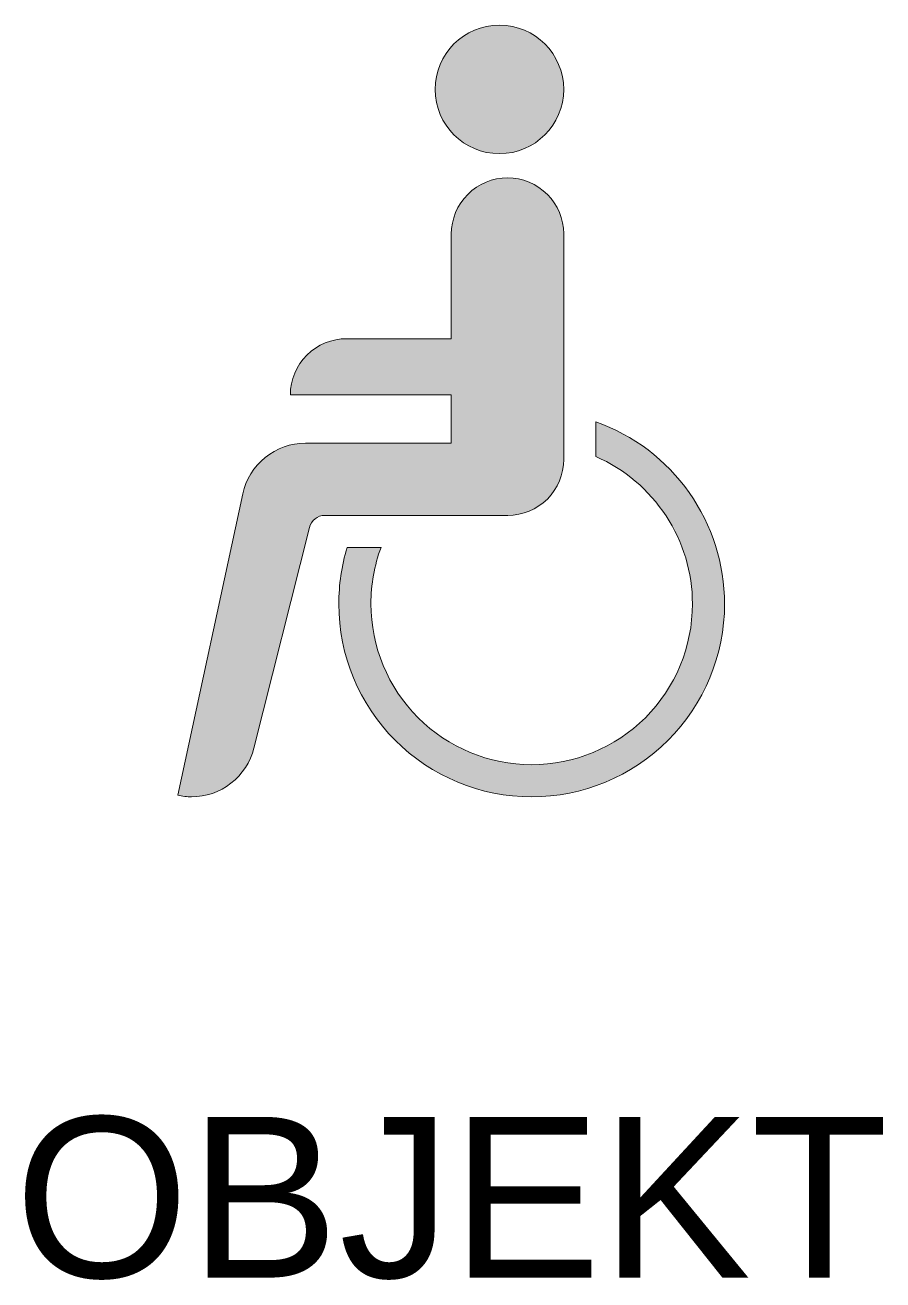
# Model space of a CAD drawing. Header units: metres. Extents: x -0.66 to 0.67, y -0.75 to 1.2.
import ezdxf
from ezdxf.enums import TextEntityAlignment as Align

# ---------------------------------------------------------------- set-up
doc = ezdxf.new("R2010")
doc.units = ezdxf.units.M
doc.layers.get('Defpoints').update_dxf_attribs({"color": 140, "lineweight": 5})
doc.styles.get("Standard").update_dxf_attribs({"font": 'arial.ttf'})

msp = doc.modelspace()

# ---------------------------------------------------------------- hatches: boundary and pattern name
at = {"lineweight": 0}
h = msp.add_hatch(color=0, dxfattribs=at)
h.dxf.hatch_style = 1
h.paths.add_polyline_path([(-0.0251, 1.0975, 1), (0.1748, 1.0975, 1)])
h = msp.add_hatch(color=0, dxfattribs=at)
h.dxf.hatch_style = 1
h.paths.add_polyline_path([(0.1748, 0.8732, 0.199786), (0.1494, 0.9342, 0.197983), (0.0876, 0.9601, 0.201634), (0.0258, 0.9342, 0.201634), (0, 0.8724), (0, 0.7099), (-0.1625, 0.7099, 0.195899), (-0.2244, 0.6845, 0.197983), (-0.2502, 0.6227), (0, 0.6227), (0, 0.5473), (-0.2272, 0.5473, 0.170565), (-0.2891, 0.5253, 0.173095), (-0.3246, 0.467), (-0.425, 0, 0.060927), (-0.4038, -0.0025, 0.165462), (-0.3425, 0.0186, 0.166756), (-0.3068, 0.0734), (-0.2205, 0.4161, -0.345141), (-0.1964, 0.4352), (0.088, 0.4352, 0.197467), (0.1494, 0.4606, 0.198491), (0.1748, 0.5224)])
h = msp.add_hatch(color=0, dxfattribs=at)
h.dxf.hatch_style = 1
h.paths.add_polyline_path([(0.3018, 0.1206, -0.197669), (0.1249, 0.0474, -0.198074), (-0.0516, 0.1206, -0.199201), (-0.1249, 0.2976, -0.08966), (-0.1092, 0.3852), (-0.1621, 0.3852, 0.072516), (-0.1748, 0.2976, 0.199127), (-0.0872, 0.0855, 0.198986), (0.1249, -0.0025, 0.198986), (0.337, 0.0855, 0.198987), (0.425, 0.2976, 0.153664), (0.37, 0.4707, 0.155656), (0.2248, 0.5804), (0.2248, 0.5266, -0.146427), (0.334, 0.4343, -0.146336), (0.375, 0.2976, -0.199201)])

# ---------------------------------------------------------------- linework, layer by layer
at = {"color": 0, "lineweight": 0}
for points in [[(0.1748, 0.8732, 0.199784), (0.1494, 0.9342, 0.197983), (0.0876, 0.9601, 0.201634), (0.0258, 0.9342, 0.201069), (0, 0.8726)], [(0, 0.8724), (0, 0.7099), (-0.1625, 0.7099, 0.195899), (-0.2244, 0.6845, 0.197983), (-0.2502, 0.6227), (0, 0.6227), (0, 0.5473)], [(-0.1748, 0.2972, 0.198789), (-0.0872, 0.0855, 0.198986), (0.1249, -0.0025, 0.198986), (0.337, 0.0855, 0.198987), (0.425, 0.2976, 0.153664), (0.37, 0.4707, 0.155656), (0.2248, 0.5804)], [(-0.2268, 0.5473, 0.171474), (-0.2891, 0.5253, 0.168958), (-0.3243, 0.4686)], [(0.0878, 0.4352, 0.197979), (0.1494, 0.4606, 0.197979), (0.1748, 0.5222)], [(0.375, 0.2976, 0.146336), (0.334, 0.4343, 0.146427), (0.2248, 0.5266)], [(-0.1964, 0.4352, 0.345141), (-0.2205, 0.4161)], [(-0.1621, 0.3852, 0.072516), (-0.1748, 0.2976)], [(-0.1092, 0.3852, 0.08966), (-0.1249, 0.2976, 0.199201), (-0.0516, 0.1206, 0.198074), (0.1249, 0.0474, 0.197669), (0.3018, 0.1206, 0.198981), (0.375, 0.2974)], [(-0.425, 0, 0.060927), (-0.4038, -0.0025, 0.165462), (-0.3425, 0.0186, 0.166257), (-0.3069, 0.0732)]]:
    msp.add_lwpolyline(points, format="xyb", dxfattribs=at)
for points in [[(0.1748, 0.5224), (0.1748, 0.8732), (0.1748, 0.5224)], [(0.2248, 0.5804), (0.2248, 0.5266), (0.2248, 0.5804)], [(0, 0.5473), (-0.2265, 0.5473), (0, 0.5473)], [(-0.3243, 0.4686), (-0.425, 0), (-0.3243, 0.4686)], [(-0.1964, 0.4352), (0.0876, 0.4352), (-0.1964, 0.4352)], [(-0.3069, 0.0732), (-0.2205, 0.4161), (-0.3069, 0.0732)], [(-0.1092, 0.3852), (-0.1621, 0.3852), (-0.1092, 0.3852)]]:
    msp.add_lwpolyline(points, close=True, dxfattribs=at)
msp.add_circle((0.0749, 1.0975), 0.0999, dxfattribs=at)

# ---------------------------------------------------------------- texts
at = {"layer": 'Defpoints'}
msp.add_attdef('OBJEKT', text='651-LOOKUPZOBRAZENIE', height=0.25, dxfattribs=at).set_placement((0, -0.5), align=Align.TOP_CENTER)

doc.saveas('drawing.dxf')
